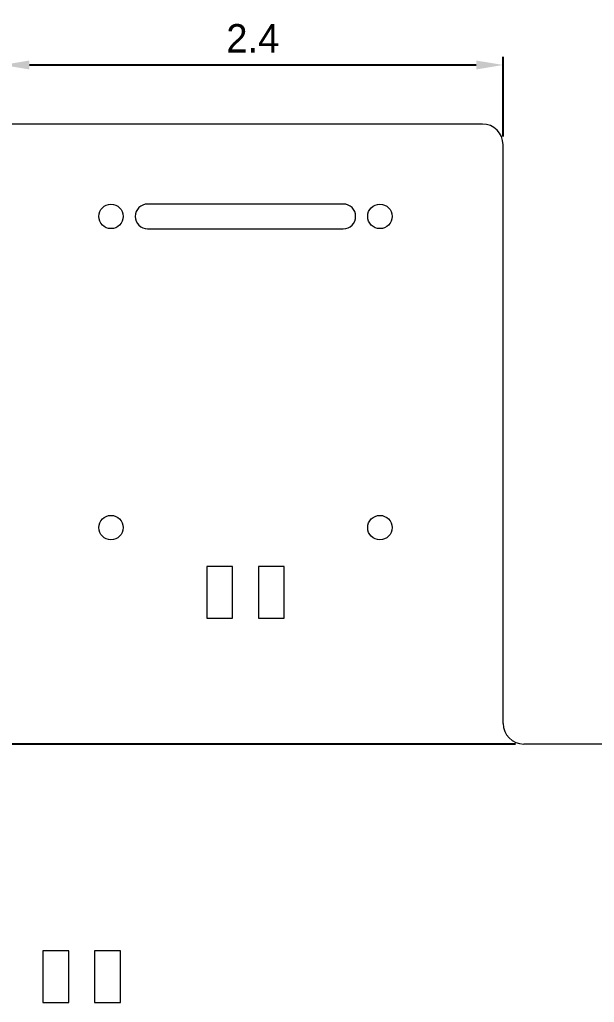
# Model space of a CAD drawing. Header units: inches. Extents: x -9 to 9, y -9.9 to 12.5.
# Drawn here: x 1.762 to 4.541, y 7.75 to 12.505 of the extents above; entities that cross this region are included whole.
import ezdxf

# ---------------------------------------------------------------- set-up
doc = ezdxf.new("R2010")
doc.units = ezdxf.units.IN
doc.header["$MEASUREMENT"] = 0
doc.header["$PDSIZE"] = -1
doc.dimstyles.get("Standard").update_dxf_attribs({"dimtxt": 0.18, "dimasz": 0.18, "dimexe": 0.18, "dimexo": 0.0625, "dimgap": 0.09, "dimtad": 0, "dimtih": 1, "dimtoh": 1, "dimdec": 4, "dimzin": 0, "dimdsep": 46, "dimtxsty": 'Standard', "dimcen": 0.09, "dimadec": 0, "dimazin": 0, "dimtfac": 1, "dimtdec": 4, "dimtofl": 0, "dimtmove": 0, "dimatfit": 3, "dimfxl": 0, "dimtolj": 1, "dimtzin": 0, "dimarcsym": 0})

# ---------------------------------------------------------------- blocks, each defined once
blk = doc.blocks.new('*D4')
at = {"color": 0, "lineweight": -2}
for p, q in [((1.6321, 9.5251), (1.0358, 9.5251)), ((1.0752, 9.3951), (1.0752, 9.13)), ((4.1606, 9), (1.0358, 9)), ((1.0752, 9), (1.0752, 8.87)), ((1.0752, 8.87), (0.7626, 8.87))]:
    blk.add_line(p, q, dxfattribs=at)
at = {"color": 0}
for points in [[(1.0535, 9.3951), (1.0968, 9.3951), (1.0752, 9.5251)], [(1.0535, 9.13), (1.0968, 9.13), (1.0752, 9)]]:
    blk.add_solid(points, dxfattribs=at)
at = {"layer": 'Defpoints', "color": 0}
for p in [(1.6715, 9.5251), (1.0752, 9), (4.2, 9)]:
    blk.add_point(p, dxfattribs=at)
at = {"color": 0, "insert": (0.8889, 8.9989), "char_height": 0.1378, "attachment_point": 5}
blk.add_mtext('\\A1;0.5', dxfattribs=at)
blk = doc.blocks.new('*D5')
at = {"color": 0, "lineweight": -2}
for p, q in [((1.6795, 11.5931), (1.6795, 12.325)), ((4.1, 11.9394), (4.1, 12.325)), ((1.8095, 12.2857), (3.97, 12.2857))]:
    blk.add_line(p, q, dxfattribs=at)
at = {"color": 0}
for points in [[(1.8095, 12.3073), (1.8095, 12.264), (1.6795, 12.2857)], [(3.97, 12.3073), (3.97, 12.264), (4.1, 12.2857)]]:
    blk.add_solid(points, dxfattribs=at)
at = {"layer": 'Defpoints', "color": 0}
for p in [(4.1, 12.2857), (4.1, 11.9), (1.6795, 11.5538)]:
    blk.add_point(p, dxfattribs=at)
at = {"color": 0, "insert": (2.8898, 12.4146), "char_height": 0.1378, "attachment_point": 5}
blk.add_mtext('\\A1;2.4', dxfattribs=at)

msp = doc.modelspace()

# ---------------------------------------------------------------- linework, layer by layer
at = {"color": 7, "linetype": 'Continuous', "lineweight": 15}
for p, q in [((4, 12), (-4, 12)), ((4.1, 9.1), (4.1, 11.9)), ((3.3273, 11.6128), (2.3811, 11.6128)), ((2.3811, 11.493), (3.3273, 11.493)), ((2.6667, 9.8589), (2.6667, 9.6089)), ((2.7917, 9.8589), (2.6667, 9.8589)), ((2.7917, 9.6089), (2.7917, 9.8589)), ((2.9167, 9.8589), (2.9167, 9.6089)), ((3.0417, 9.8589), (2.9167, 9.8589)), ((3.0417, 9.6089), (3.0417, 9.8589)), ((2.6667, 9.6089), (2.7917, 9.6089)), ((2.9167, 9.6089), (3.0417, 9.6089)), ((8.9, 9), (4.2, 9)), ((2, 8), (1.875, 8)), ((1.875, 8), (1.875, 7.75)), ((2, 7.75), (2, 8)), ((2.25, 8), (2.125, 8)), ((2.125, 8), (2.125, 7.75)), ((2.25, 7.75), (2.25, 8)), ((1.875, 7.75), (2, 7.75)), ((2.125, 7.75), (2.25, 7.75))]:
    msp.add_line(p, q, dxfattribs=at)
for centre in [(2.2039, 11.5529), (3.5044, 11.5529), (2.2039, 10.0471), (3.5044, 10.0471)]:
    msp.add_circle(centre, 0.0591, dxfattribs=at)
for centre, radius, start, end in [((4, 11.9), 0.1, 0, 90), ((2.3811, 11.5529), 0.0599, 90, 270), ((3.3273, 11.5529), 0.0599, 270, 90), ((4.2, 9.1), 0.1, 180, 270)]:
    msp.add_arc(centre, radius, start, end, dxfattribs=at)

# ---------------------------------------------------------------- dimensions: what is measured, and where the dimension line sits
dim = msp.add_linear_dim(base=(4.1, 12.2857), p1=(1.6795, 11.5538), p2=(4.1, 11.9), dimstyle='Standard', override={"dimtxt": 0.137795, "dimasz": 0.13, "dimexe": 0.03937, "dimexo": 0.03937, "dimgap": 0.06, "dimtad": 1, "dimdec": 1, "dimadec": 2, "dimtdec": 3})
dim.commit()
dim.dimension.update_dxf_attribs({"geometry": '*D5', "text_midpoint": (2.8898, 12.4146)})
dim = msp.add_linear_dim(base=(1.0752, 9), p1=(1.6715, 9.5251), p2=(4.2, 9), angle=90, dimstyle='Standard', override={"dimtxt": 0.137795, "dimasz": 0.13, "dimexe": 0.03937, "dimexo": 0.03937, "dimgap": 0.06, "dimtad": 1, "dimdec": 1, "dimadec": 2, "dimtdec": 3})
dim.commit()
dim.dimension.update_dxf_attribs({"geometry": '*D4', "text_midpoint": (0.8889, 8.9989)})

doc.saveas('drawing.dxf')
